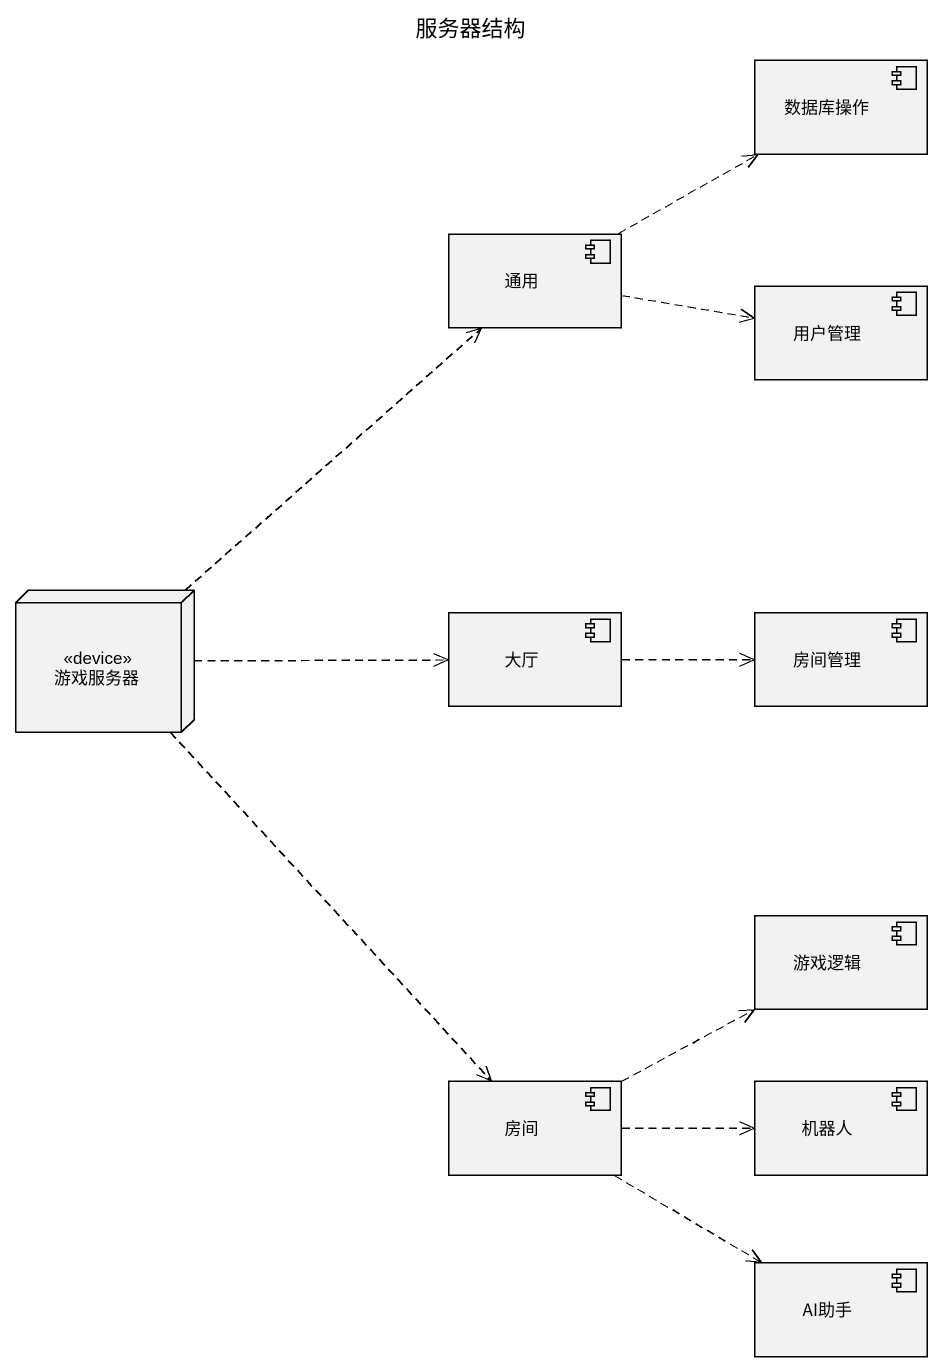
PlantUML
@startuml
title 服务器结构
component 数据库操作
component 通用
component 用户管理
node 游戏服务器 <<device>>
component 大厅
component 房间管理
component 游戏逻辑
component 房间
component 机器人
component AI助手
通用 .right.> 数据库操作
通用 .right.> 用户管理
游戏服务器 .up.> 通用
游戏服务器 .right.> 大厅
游戏服务器 ..> 房间
大厅 .right.> 房间管理
房间 .right.> 游戏逻辑
房间 .right.> 机器人
房间 .right.> AI助手
@enduml
